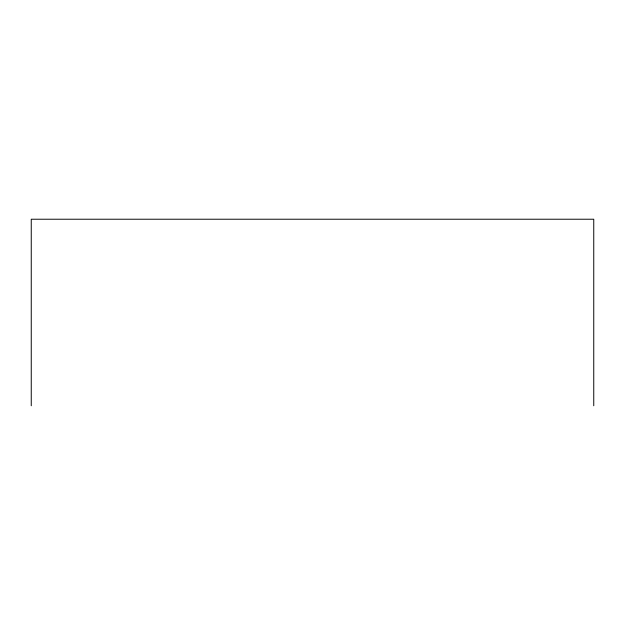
<?xml version="1.0" encoding="UTF-8"?>
<svg xmlns="http://www.w3.org/2000/svg" width="625" height="625" viewBox="0 0 625 625"><rect width="100%" height="100%" fill="white"/><g stroke="black" fill="none" stroke-linecap="round" stroke-linejoin="round"><path stroke-width="0.94" d="M593.75 405.773L593.75 219.227L31.25 219.227L31.25 405.773"/></g></svg>
